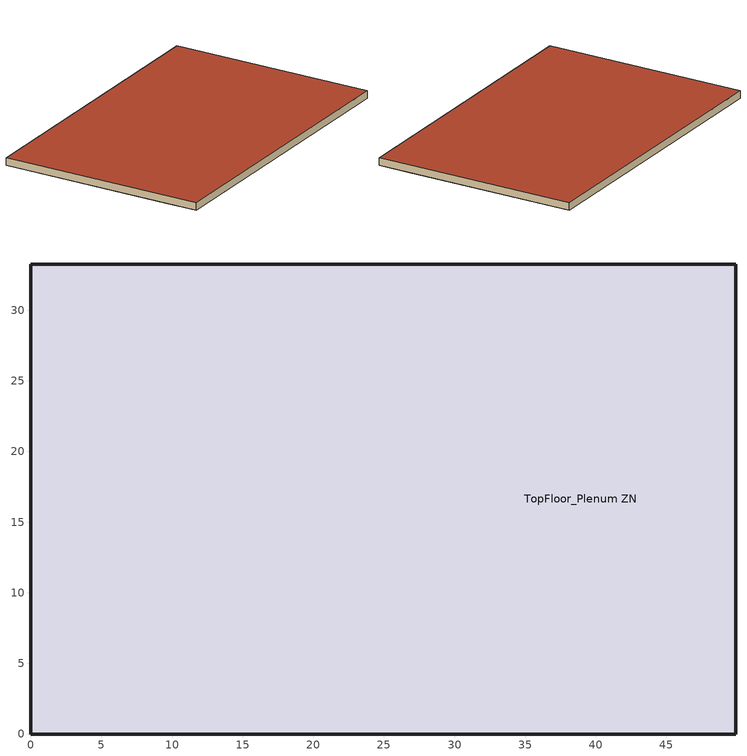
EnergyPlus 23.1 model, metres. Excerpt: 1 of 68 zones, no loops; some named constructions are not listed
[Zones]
TopFloor_Plenum ZN
 floor to Restroom_Top ZN (Typical Interior Floor): 23.43,22.23 23.43,11.04 18.1,11.04 18.1,22.23 z10.67
 floor to OpenOffice_Top_3 ZN (Typical Interior Floor): 45.41,33.27 45.41,27.93 12.39,27.93 12.39,33.27 z10.67
 floor to ConfRoom_Top_1 ZN (Typical Interior Floor): 8.07,5.34 8.07,0 0,0 0,5.34 z10.67
 floor to Corridor_Top_1 ZN (Typical Interior Floor): 45.41,16.64 45.41,5.34 4.5,5.34 4.5,16.64 5.72,16.64 5.72,6.56 44.19,6.56 44.19,16.64 z10.67
 floor to Stair_Top_1 ZN (Typical Interior Floor): 18.1,22.23 18.1,11.04 15.35,11.04 15.35,22.23 z10.67
 floor to Dining_Top ZN (Typical Interior Floor): 23.43,26.71 23.43,22.23 18.31,22.23 18.31,26.71 z10.67
 floor to Lobby_Top ZN (Typical Interior Floor): 26.48,26.71 26.48,6.56 23.43,6.56 23.43,26.71 z10.67
 floor to ConfRoom_Top_2 ZN (Typical Interior Floor): 49.91,5.34 49.91,0 41.84,0 41.84,5.34 z10.67
 floor to EnclosedOffice_Top_1 ZN (Typical Interior Floor): 4.5,33.27 4.5,5.34 0,5.34 0,33.27 z10.67
 floor to EnclosedOffice_Top_2 ZN (Typical Interior Floor): 49.91,33.27 49.91,5.34 45.41,5.34 45.41,33.27 z10.67
 floor to Corridor_Top_2 ZN (Typical Interior Floor): 45.41,27.93 45.41,16.64 44.19,16.64 44.19,26.71 5.72,26.71 5.72,16.64 4.5,16.64 4.5,27.93 z10.67
 floor to OpenOffice_Top_2 ZN (Typical Interior Floor): 44.19,26.71 44.19,6.56 33.67,6.56 33.67,26.71 z10.67
 floor to OpenOffice_Top_1 ZN (Typical Interior Floor): 15.35,26.71 15.35,6.56 5.72,6.56 5.72,26.71 z10.67
 floor to EnclosedOffice_Top_3 ZN (Typical Interior Floor): 12.39,33.27 12.39,27.93 4.5,27.93 4.5,33.27 z10.67
 floor to OpenOffice_Top_4 ZN (Typical Interior Floor): 41.84,5.34 41.84,0 8.07,0 8.07,5.34 z10.67
 floor to ActiveStorage_Top_4 ZN (Typical Interior Floor): 18.31,26.71 18.31,22.23 15.35,22.23 15.35,26.71 z10.67
 floor to ActiveStorage_Top_2 ZN (Typical Interior Floor): 33.67,11.04 33.67,6.56 26.48,6.56 26.48,11.04 z10.67
 floor to Mechanical_Top ZN (Typical Interior Floor): 30.93,22.23 30.93,11.04 26.48,11.04 26.48,22.23 z10.67
 floor to ActiveStorage_Top_1 ZN (Typical Interior Floor): 23.43,11.04 23.43,6.56 15.35,6.56 15.35,11.04 z10.67
 floor to ActiveStorage_Top_3 ZN (Typical Interior Floor): 33.67,26.71 33.67,22.23 26.48,22.23 26.48,26.71 z10.67
 floor to Stair_Top_2 ZN (Typical Interior Floor): 33.67,22.23 33.67,11.04 30.93,11.04 30.93,22.23 z10.67
 wall outside (Typical Insulated Steel Framed Exterior Wall R-18.18): 49.91,33.27 0,33.27 0,0 49.91,0 49.91,33.27 z10.67:11.89
 roof outside (Typical IEAD Roof R-31.25): 49.91,0 49.91,33.27 0,33.27 0,0 z11.89
[Schedule:Day:Interval]
OfficeMedium HTGSETP_SCH_YES_OPTIMUM Default 1: No, 12:00, 15.6, 13:00, 15.0444, 24:00, 15.6
OfficeMedium HTGSETP_SCH_YES_OPTIMUM Wkdy Day 1: No, 05:00, 15.6, 06:00, 17.8, 07:00, 20, 12:00, 21, 13:00, 20.4444, 22:00, 21, 24:00, 15.6
OfficeMedium HTGSETP_SCH_YES_OPTIMUM Sat Day 1: No, 05:00, 15.6, 06:00, 17.8, 07:00, 20, 12:00, 21, 13:00, 20.4444, 17:00, 21, 24:00, 15.6
OfficeMedium HTGSETP_SCH_YES_OPTIMUM Summer Design Day 1: No, 24:00, 15.6
OfficeMedium HTGSETP_SCH_YES_OPTIMUM Winter Design Day 1: No, 05:00, 15.6, 06:00, 17.6, 07:00, 19.6, 22:00, 21, 24:00, 15.6
OfficeMedium CLGSETP_SCH_YES_OPTIMUM Default 1: No, 12:00, 26.7, 13:00, 27.2556, 24:00, 26.7
OfficeMedium CLGSETP_SCH_YES_OPTIMUM Wkdy Day 1: No, 05:00, 26.7, 06:00, 25.6, 07:00, 25, 12:00, 24, 13:00, 24.5556, 22:00, 24, 24:00, 26.7
OfficeMedium CLGSETP_SCH_YES_OPTIMUM Sat Day 1: No, 05:00, 26.7, 06:00, 25.7, 07:00, 25, 12:00, 24, 13:00, 24.5556, 17:00, 24, 24:00, 26.7
OfficeMedium CLGSETP_SCH_YES_OPTIMUM Summer Design Day 1: No, 05:00, 26.7, 06:00, 25.7, 07:00, 25, 22:00, 24, 24:00, 26.7
OfficeMedium CLGSETP_SCH_YES_OPTIMUM Winter Design Day 1: No, 24:00, 26.7
ActiveStorage_Bot_1 ZN VAV Terminal - MDP Default 1: No, 12:00, 0.389, 13:00, 0.1, 24:00, 0.389
OfficeMedium MinOA_MotorizedDamper_Sched Default: No, 24:00, 0
OfficeMedium MinOA_MotorizedDamper_Sched SmrDsn|Wkdy Day; OfficeMedium MinOA_MotorizedDamper_Sched Summer Design Day: No, 07:00, 0, 22:00, 1, 24:00, 0
OfficeMedium MinOA_MotorizedDamper_Sched WntrDsn|Sat Day; OfficeMedium MinOA_MotorizedDamper_Sched Winter Design Day: No, 07:00, 0, 18:00, 1, 24:00, 0
ActiveStorage_Bot_2 ZN VAV Terminal - MDP Default 1; ActiveStorage_Bot_3 ZN VAV Terminal - MDP Default 1: No, 12:00, 0.373, 13:00, 0.1, 24:00, 0.373
ActiveStorage_Bot_4 ZN VAV Terminal - MDP Default 1: No, 12:00, 0.448, 13:00, 0.1, 24:00, 0.448
ActiveStorage_Mid_1 ZN VAV Terminal - MDP Default 1: No, 12:00, 0.501, 13:00, 0.1, 24:00, 0.501
ActiveStorage_Mid_2 ZN VAV Terminal - MDP Default 1; ActiveStorage_Mid_3 ZN VAV Terminal - MDP Default 1: No, 12:00, 0.491, 13:00, 0.1, 24:00, 0.491
ActiveStorage_Mid_4 ZN VAV Terminal - MDP Default 1: No, 12:00, 0.418, 13:00, 0.1, 24:00, 0.418
ActiveStorage_Top_1 ZN VAV Terminal - MDP Default 1: No, 12:00, 0.466, 13:00, 0.1, 24:00, 0.466
ActiveStorage_Top_2 ZN VAV Terminal - MDP Default 1; ActiveStorage_Top_3 ZN VAV Terminal - MDP Default 1: No, 12:00, 0.46, 13:00, 0.1, 24:00, 0.46
ActiveStorage_Top_4 ZN VAV Terminal - MDP Default 1: No, 12:00, 0.391, 13:00, 0.1, 24:00, 0.391
ClassRoom_Bot ZN VAV Terminal - MDP Default 1: No, 12:00, 0.655, 13:00, 0.1, 24:00, 0.655
ConfRoom_Bot_1 ZN VAV Terminal - MDP Default 1: No, 12:00, 0.263, 13:00, 0.1, 24:00, 0.263
ConfRoom_Bot_2 ZN VAV Terminal - MDP Default 1: No, 12:00, 0.276, 13:00, 0.1, 24:00, 0.276
ConfRoom_Mid_1 ZN VAV Terminal - MDP Default 1; Dining_Mid ZN VAV Terminal - MDP Default 1: No, 12:00, 0.24, 13:00, 0.1, 24:00, 0.24
ConfRoom_Mid_2 ZN VAV Terminal - MDP Default 1; Mechanical_Bot ZN VAV Terminal - MDP Default 1: No, 12:00, 0.257, 13:00, 0.1, 24:00, 0.257
ConfRoom_Top_1 ZN VAV Terminal - MDP Default 1: No, 12:00, 0.237, 13:00, 0.1, 24:00, 0.237
ConfRoom_Top_2 ZN VAV Terminal - MDP Default 1: No, 12:00, 0.255, 13:00, 0.1, 24:00, 0.255
Corridor_Bot_1 ZN VAV Terminal - MDP Default 1; Corridor_Bot_2 ZN VAV Terminal - MDP Default 1: No, 12:00, 0.14, 13:00, 0.1, 24:00, 0.14
Corridor_Mid_1 ZN VAV Terminal - MDP Default 1; Corridor_Mid_2 ZN VAV Terminal - MDP Default 1: No, 12:00, 0.139, 13:00, 0.1, 24:00, 0.139
Corridor_Top_1 ZN VAV Terminal - MDP Default 1; Corridor_Top_2 ZN VAV Terminal - MDP Default 1: No, 12:00, 0.133, 13:00, 0.1, 24:00, 0.133
Dining_Bot ZN VAV Terminal - MDP Default 1: No, 12:00, 0.189, 13:00, 0.1, 24:00, 0.189
Dining_Top ZN VAV Terminal - MDP Default 1: No, 12:00, 0.232, 13:00, 0.1, 24:00, 0.232
EnclosedOffice_Bot_1 ZN VAV Terminal - MDP Default 1: No, 12:00, 0.103, 13:00, 0.1, 24:00, 0.103
EnclosedOffice_Bot_2 ZN VAV Terminal - MDP Default 1: No, 12:00, 0.113, 13:00, 0.1, 24:00, 0.113
EnclosedOffice_Bot_3 ZN VAV Terminal - MDP Default 1; EnclosedOffice_Bot_4 ZN VAV Terminal - MDP Default 1; Restroom_Bot ZN VAV Terminal - MDP Default 1: No, 12:00, 0.149, 13:00, 0.1, 24:00, 0.149
EnclosedOffice_Mid_1 ZN VAV Terminal - MDP Default 1: No, 12:00, 0.087, 13:00, 0.1, 24:00, 0.087
EnclosedOffice_Mid_2 ZN VAV Terminal - MDP Default 1: No, 12:00, 0.096, 13:00, 0.1, 24:00, 0.096
EnclosedOffice_Mid_3 ZN VAV Terminal - MDP Default 1: No, 12:00, 0.172, 13:00, 0.1, 24:00, 0.172
EnclosedOffice_Top_1 ZN VAV Terminal - MDP Default 1: No, 12:00, 0.085, 13:00, 0.1, 24:00, 0.085
EnclosedOffice_Top_2 ZN VAV Terminal - MDP Default 1: No, 12:00, 0.095, 13:00, 0.1, 24:00, 0.095
EnclosedOffice_Top_3 ZN VAV Terminal - MDP Default 1: No, 12:00, 0.167, 13:00, 0.1, 24:00, 0.167
Lobby_Bot ZN VAV Terminal - MDP Default 1: No, 12:00, 0.024, 13:00, 0.1, 24:00, 0.024
Lobby_Mid ZN VAV Terminal - MDP Default 1: No, 12:00, 0.275, 13:00, 0.1, 24:00, 0.275
Lobby_Top ZN VAV Terminal - MDP Default 1: No, 12:00, 0.264, 13:00, 0.1, 24:00, 0.264
Lounge_Bot ZN VAV Terminal - MDP Default 1: No, 12:00, 0.211, 13:00, 0.1, 24:00, 0.211
Mechanical_Mid ZN VAV Terminal - MDP Default 1: No, 12:00, 0.451, 13:00, 0.1, 24:00, 0.451
Mechanical_Top ZN VAV Terminal - MDP Default 1: No, 12:00, 0.426, 13:00, 0.1, 24:00, 0.426
OpenOffice_Bot_1 ZN VAV Terminal - MDP Default 1: No, 12:00, 0.229, 13:00, 0.1, 24:00, 0.229
OpenOffice_Bot_2 ZN VAV Terminal - MDP Default 1: No, 12:00, 0.228, 13:00, 0.1, 24:00, 0.228
OpenOffice_Bot_3 ZN VAV Terminal - MDP Default 1; Stair_Top_2 ZN VAV Terminal - MDP Default 1: No, 12:00, 0.206, 13:00, 0.1, 24:00, 0.206
OpenOffice_Mid_1 ZN VAV Terminal - MDP Default 1: No, 12:00, 0.223, 13:00, 0.1, 24:00, 0.223
OpenOffice_Mid_2 ZN VAV Terminal - MDP Default 1: No, 12:00, 0.224, 13:00, 0.1, 24:00, 0.224
OpenOffice_Mid_3 ZN VAV Terminal - MDP Default 1: No, 12:00, 0.185, 13:00, 0.1, 24:00, 0.185
OpenOffice_Mid_4 ZN VAV Terminal - MDP Default 1: No, 12:00, 0.141, 13:00, 0.1, 24:00, 0.141
OpenOffice_Top_1 ZN VAV Terminal - MDP Default 1: No, 12:00, 0.215, 13:00, 0.1, 24:00, 0.215
OpenOffice_Top_2 ZN VAV Terminal - MDP Default 1; Stair_Mid_1 ZN VAV Terminal - MDP Default 1: No, 12:00, 0.216, 13:00, 0.1, 24:00, 0.216
OpenOffice_Top_3 ZN VAV Terminal - MDP Default 1: No, 12:00, 0.179, 13:00, 0.1, 24:00, 0.179
OpenOffice_Top_4 ZN VAV Terminal - MDP Default 1: No, 12:00, 0.138, 13:00, 0.1, 24:00, 0.138
Restroom_Mid ZN VAV Terminal - MDP Default 1: No, 12:00, 0.212, 13:00, 0.1, 24:00, 0.212
Restroom_Top ZN VAV Terminal - MDP Default 1: No, 12:00, 0.201, 13:00, 0.1, 24:00, 0.201
Stair_Bot_1 ZN VAV Terminal - MDP Default 1; Stair_Bot_2 ZN VAV Terminal - MDP Default 1: No, 12:00, 0.226, 13:00, 0.1, 24:00, 0.226
Stair_Mid_2 ZN VAV Terminal - MDP Default 1: No, 12:00, 0.219, 13:00, 0.1, 24:00, 0.219
Stair_Top_1 ZN VAV Terminal - MDP Default 1: No, 12:00, 0.203, 13:00, 0.1, 24:00, 0.203
[Schedule:Week:Daily]
OfficeMedium HTGSETP_SCH_YES_OPTIMUM - occupant standby mode Week Rule - Jan1-Dec31: OfficeMedium HTGSETP_SCH_YES_OPTIMUM Default 1, OfficeMedium HTGSETP_SCH_YES_OPTIMUM Wkdy Day 1, OfficeMedium HTGSETP_SCH_YES_OPTIMUM Wkdy Day 1, OfficeMedium HTGSETP_SCH_YES_OPTIMUM Wkdy Day 1, OfficeMedium HTGSETP_SCH_YES_OPTIMUM Wkdy Day 1, OfficeMedium HTGSETP_SCH_YES_OPTIMUM Wkdy Day 1, OfficeMedium HTGSETP_SCH_YES_OPTIMUM Sat Day 1, OfficeMedium HTGSETP_SCH_YES_OPTIMUM Default 1, OfficeMedium HTGSETP_SCH_YES_OPTIMUM Summer Design Day 1, OfficeMedium HTGSETP_SCH_YES_OPTIMUM Winter Design Day 1, OfficeMedium HTGSETP_SCH_YES_OPTIMUM Default 1, OfficeMedium HTGSETP_SCH_YES_OPTIMUM Default 1
OfficeMedium CLGSETP_SCH_YES_OPTIMUM - occupant standby mode Week Rule - Jan1-Dec31: OfficeMedium CLGSETP_SCH_YES_OPTIMUM Default 1, OfficeMedium CLGSETP_SCH_YES_OPTIMUM Wkdy Day 1, OfficeMedium CLGSETP_SCH_YES_OPTIMUM Wkdy Day 1, OfficeMedium CLGSETP_SCH_YES_OPTIMUM Wkdy Day 1, OfficeMedium CLGSETP_SCH_YES_OPTIMUM Wkdy Day 1, OfficeMedium CLGSETP_SCH_YES_OPTIMUM Wkdy Day 1, OfficeMedium CLGSETP_SCH_YES_OPTIMUM Sat Day 1, OfficeMedium CLGSETP_SCH_YES_OPTIMUM Default 1, OfficeMedium CLGSETP_SCH_YES_OPTIMUM Summer Design Day 1, OfficeMedium CLGSETP_SCH_YES_OPTIMUM Winter Design Day 1, OfficeMedium CLGSETP_SCH_YES_OPTIMUM Default 1, OfficeMedium CLGSETP_SCH_YES_OPTIMUM Default 1
OpenOffice_Bot_2 ZN VAV Terminal - MDP - adjusted Week Rule - Jan1-Dec31: OpenOffice_Bot_2 ZN VAV Terminal - MDP Default 1, OpenOffice_Bot_2 ZN VAV Terminal - MDP Default 1, OpenOffice_Bot_2 ZN VAV Terminal - MDP Default 1, OpenOffice_Bot_2 ZN VAV Terminal - MDP Default 1, OpenOffice_Bot_2 ZN VAV Terminal - MDP Default 1, OpenOffice_Bot_2 ZN VAV Terminal - MDP Default 1, OpenOffice_Bot_2 ZN VAV Terminal - MDP Default 1, OpenOffice_Bot_2 ZN VAV Terminal - MDP Default 1, OpenOffice_Bot_2 ZN VAV Terminal - MDP Default 1, OpenOffice_Bot_2 ZN VAV Terminal - MDP Default 1, OpenOffice_Bot_2 ZN VAV Terminal - MDP Default 1, OpenOffice_Bot_2 ZN VAV Terminal - MDP Default 1
OpenOffice_Bot_3 ZN VAV Terminal - MDP - adjusted Week Rule - Jan1-Dec31: OpenOffice_Bot_3 ZN VAV Terminal - MDP Default 1, OpenOffice_Bot_3 ZN VAV Terminal - MDP Default 1, OpenOffice_Bot_3 ZN VAV Terminal - MDP Default 1, OpenOffice_Bot_3 ZN VAV Terminal - MDP Default 1, OpenOffice_Bot_3 ZN VAV Terminal - MDP Default 1, OpenOffice_Bot_3 ZN VAV Terminal - MDP Default 1, OpenOffice_Bot_3 ZN VAV Terminal - MDP Default 1, OpenOffice_Bot_3 ZN VAV Terminal - MDP Default 1, OpenOffice_Bot_3 ZN VAV Terminal - MDP Default 1, OpenOffice_Bot_3 ZN VAV Terminal - MDP Default 1, OpenOffice_Bot_3 ZN VAV Terminal - MDP Default 1, OpenOffice_Bot_3 ZN VAV Terminal - MDP Default 1
Restroom_Bot ZN VAV Terminal - MDP - adjusted Week Rule - Jan1-Dec31: Restroom_Bot ZN VAV Terminal - MDP Default 1, Restroom_Bot ZN VAV Terminal - MDP Default 1, Restroom_Bot ZN VAV Terminal - MDP Default 1, Restroom_Bot ZN VAV Terminal - MDP Default 1, Restroom_Bot ZN VAV Terminal - MDP Default 1, Restroom_Bot ZN VAV Terminal - MDP Default 1, Restroom_Bot ZN VAV Terminal - MDP Default 1, Restroom_Bot ZN VAV Terminal - MDP Default 1, Restroom_Bot ZN VAV Terminal - MDP Default 1, Restroom_Bot ZN VAV Terminal - MDP Default 1, Restroom_Bot ZN VAV Terminal - MDP Default 1, Restroom_Bot ZN VAV Terminal - MDP Default 1
Stair_Bot_1 ZN VAV Terminal - MDP - adjusted Week Rule - Jan1-Dec31: Stair_Bot_1 ZN VAV Terminal - MDP Default 1, Stair_Bot_1 ZN VAV Terminal - MDP Default 1, Stair_Bot_1 ZN VAV Terminal - MDP Default 1, Stair_Bot_1 ZN VAV Terminal - MDP Default 1, Stair_Bot_1 ZN VAV Terminal - MDP Default 1, Stair_Bot_1 ZN VAV Terminal - MDP Default 1, Stair_Bot_1 ZN VAV Terminal - MDP Default 1, Stair_Bot_1 ZN VAV Terminal - MDP Default 1, Stair_Bot_1 ZN VAV Terminal - MDP Default 1, Stair_Bot_1 ZN VAV Terminal - MDP Default 1, Stair_Bot_1 ZN VAV Terminal - MDP Default 1, Stair_Bot_1 ZN VAV Terminal - MDP Default 1
Stair_Bot_2 ZN VAV Terminal - MDP - adjusted Week Rule - Jan1-Dec31: Stair_Bot_2 ZN VAV Terminal - MDP Default 1, Stair_Bot_2 ZN VAV Terminal - MDP Default 1, Stair_Bot_2 ZN VAV Terminal - MDP Default 1, Stair_Bot_2 ZN VAV Terminal - MDP Default 1, Stair_Bot_2 ZN VAV Terminal - MDP Default 1, Stair_Bot_2 ZN VAV Terminal - MDP Default 1, Stair_Bot_2 ZN VAV Terminal - MDP Default 1, Stair_Bot_2 ZN VAV Terminal - MDP Default 1, Stair_Bot_2 ZN VAV Terminal - MDP Default 1, Stair_Bot_2 ZN VAV Terminal - MDP Default 1, Stair_Bot_2 ZN VAV Terminal - MDP Default 1, Stair_Bot_2 ZN VAV Terminal - MDP Default 1
Stair_Mid_2 ZN VAV Terminal - MDP - adjusted Week Rule - Jan1-Dec31: Stair_Mid_2 ZN VAV Terminal - MDP Default 1, Stair_Mid_2 ZN VAV Terminal - MDP Default 1, Stair_Mid_2 ZN VAV Terminal - MDP Default 1, Stair_Mid_2 ZN VAV Terminal - MDP Default 1, Stair_Mid_2 ZN VAV Terminal - MDP Default 1, Stair_Mid_2 ZN VAV Terminal - MDP Default 1, Stair_Mid_2 ZN VAV Terminal - MDP Default 1, Stair_Mid_2 ZN VAV Terminal - MDP Default 1, Stair_Mid_2 ZN VAV Terminal - MDP Default 1, Stair_Mid_2 ZN VAV Terminal - MDP Default 1, Stair_Mid_2 ZN VAV Terminal - MDP Default 1, Stair_Mid_2 ZN VAV Terminal - MDP Default 1
